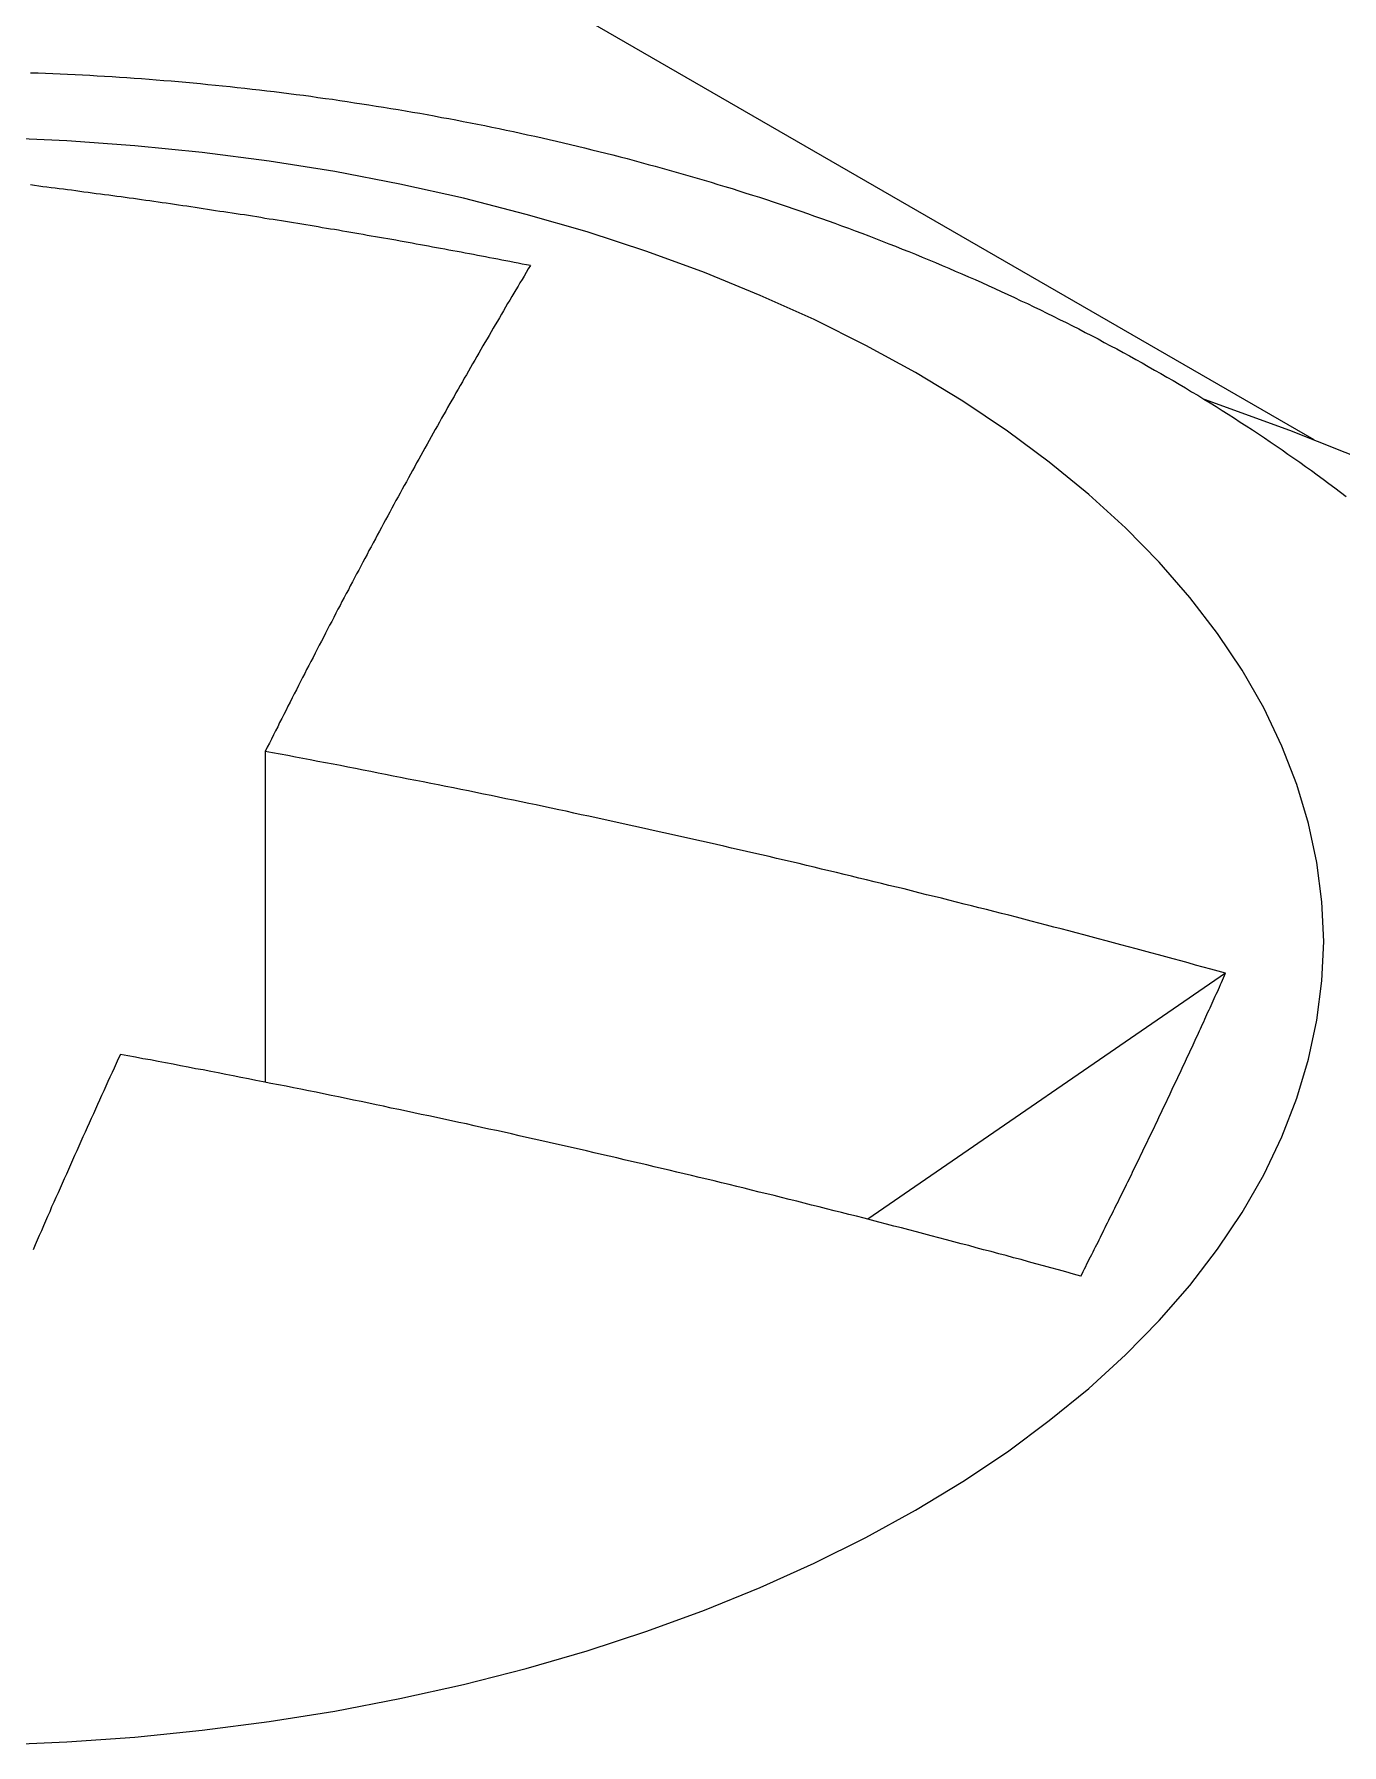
# Model space of a CAD drawing. Extents: x 3.27 to 9.48, y 3.29 to 7.63.
# Drawn here: x 9.3183 to 9.3798, y 6.6761 to 6.7565 of the extents above; entities that cross this region are included whole.
import ezdxf

# ---------------------------------------------------------------- set-up
doc = ezdxf.new("R2010")
doc.units = 0
doc.layers.add('VISIBLE_EDGES_ANSI_', color=7, linetype='CONTINUOUS')
doc.layers.add('VISIBLE_TANGENT_EDGES_ANSI', color=7, linetype='CONTINUOUS')

msp = doc.modelspace()

# ---------------------------------------------------------------- linework, layer by layer
at = {"layer": 'VISIBLE_EDGES_ANSI_'}
for p, q in [((9.378491, 6.737453), (9.295308, 6.785478)), ((9.32917, 6.722802), (9.32917, 6.707256)), ((9.374329, 6.712376), (9.357507, 6.700809))]:
    msp.add_line(p, q, dxfattribs=at)
for points in [[(9.31814, 6.75472, 0), (9.31849, 6.75471, 0), (9.31884, 6.7547, 0), (9.31918, 6.75468, 0), (9.31953, 6.75467, 0), (9.31988, 6.75465, 0), (9.32023, 6.75463, 0), (9.32058, 6.75462, 0), (9.32092, 6.7546, 0), (9.32127, 6.75458, 0), (9.32162, 6.75456, 0), (9.32197, 6.75454, 0), (9.32232, 6.75451, 0), (9.32266, 6.75449, 0), (9.32301, 6.75446, 0), (9.32336, 6.75444, 0), (9.32371, 6.75441, 0), (9.32405, 6.75439, 0), (9.3244, 6.75436, 0), (9.32475, 6.75433, 0), (9.32509, 6.7543, 0), (9.32544, 6.75427, 0), (9.32579, 6.75424, 0), (9.32613, 6.75421, 0), (9.32648, 6.75417, 0), (9.32683, 6.75414, 0), (9.32717, 6.7541, 0), (9.32752, 6.75407, 0), (9.32786, 6.75403, 0), (9.32821, 6.75399, 0), (9.32855, 6.75395, 0), (9.3289, 6.75391, 0), (9.32924, 6.75387, 0), (9.32959, 6.75383, 0), (9.32993, 6.75379, 0), (9.33028, 6.75374, 0), (9.33062, 6.7537, 0), (9.33097, 6.75366, 0), (9.33131, 6.75361, 0), (9.33165, 6.75356, 0), (9.332, 6.75351, 0), (9.33234, 6.75347, 0), (9.33268, 6.75342, 0), (9.33303, 6.75337, 0), (9.33337, 6.75331, 0), (9.33371, 6.75326, 0), (9.33405, 6.75321, 0), (9.33439, 6.75315, 0), (9.33474, 6.7531, 0), (9.33508, 6.75304, 0), (9.33542, 6.75299, 0), (9.33576, 6.75293, 0), (9.3361, 6.75287, 0), (9.33644, 6.75281, 0), (9.33678, 6.75275, 0), (9.33712, 6.75269, 0), (9.33746, 6.75262, 0), (9.3378, 6.75256, 0), (9.33814, 6.7525, 0), (9.33848, 6.75243, 0), (9.33882, 6.75237, 0), (9.33915, 6.7523, 0), (9.33949, 6.75223, 0), (9.33983, 6.75216, 0), (9.34017, 6.75209, 0), (9.3405, 6.75202, 0), (9.34084, 6.75195, 0), (9.34118, 6.75188, 0), (9.34151, 6.7518, 0), (9.34185, 6.75173, 0), (9.34219, 6.75166, 0), (9.34252, 6.75158, 0), (9.34286, 6.7515, 0), (9.34319, 6.75142, 0), (9.34353, 6.75135, 0), (9.34386, 6.75127, 0), (9.34419, 6.75118, 0), (9.34453, 6.7511, 0), (9.34486, 6.75102, 0), (9.34519, 6.75094, 0), (9.34552, 6.75085, 0), (9.34586, 6.75077, 0), (9.34619, 6.75068, 0), (9.34652, 6.75059, 0), (9.34685, 6.7505, 0), (9.34718, 6.75041, 0), (9.34751, 6.75032, 0), (9.34784, 6.75023, 0), (9.34817, 6.75014, 0), (9.3485, 6.75005, 0), (9.34883, 6.74995, 0), (9.34916, 6.74986, 0), (9.34948, 6.74976, 0), (9.34981, 6.74967, 0), (9.35014, 6.74957, 0), (9.35046, 6.74947, 0), (9.35079, 6.74937, 0), (9.35112, 6.74927, 0), (9.35144, 6.74917, 0), (9.35177, 6.74906, 0), (9.35209, 6.74896, 0), (9.35242, 6.74886, 0), (9.35274, 6.74875, 0), (9.35306, 6.74864, 0), (9.35339, 6.74854, 0), (9.35371, 6.74843, 0), (9.35403, 6.74832, 0), (9.35435, 6.74821, 0), (9.35467, 6.7481, 0), (9.355, 6.74798, 0), (9.35532, 6.74787, 0), (9.35564, 6.74776, 0), (9.35596, 6.74764, 0), (9.35627, 6.74752, 0), (9.35659, 6.74741, 0), (9.35691, 6.74729, 0), (9.35723, 6.74717, 0), (9.35755, 6.74705, 0), (9.35786, 6.74693, 0), (9.35818, 6.7468, 0), (9.35849, 6.74668, 0), (9.35881, 6.74656, 0), (9.35912, 6.74643, 0), (9.35944, 6.74631, 0), (9.35975, 6.74618, 0), (9.36006, 6.74605, 0), (9.36038, 6.74592, 0), (9.36069, 6.74579, 0), (9.361, 6.74566, 0), (9.36131, 6.74553, 0), (9.36162, 6.74539, 0), (9.36193, 6.74526, 0), (9.36224, 6.74512, 0), (9.36255, 6.74499, 0), (9.36286, 6.74485, 0), (9.36317, 6.74471, 0), (9.36348, 6.74457, 0), (9.36378, 6.74443, 0), (9.36409, 6.74429, 0), (9.3644, 6.74415, 0), (9.3647, 6.744, 0), (9.36501, 6.74386, 0), (9.36531, 6.74371, 0), (9.36562, 6.74357, 0), (9.36592, 6.74342, 0), (9.36622, 6.74327, 0), (9.36652, 6.74312, 0), (9.36683, 6.74297, 0), (9.36713, 6.74282, 0), (9.36743, 6.74267, 0), (9.36773, 6.74251, 0), (9.36803, 6.74236, 0), (9.36833, 6.7422, 0), (9.36862, 6.74204, 0), (9.36892, 6.74188, 0), (9.36922, 6.74173, 0), (9.36951, 6.74156, 0), (9.36981, 6.7414, 0), (9.37011, 6.74124, 0), (9.3704, 6.74108, 0), (9.37069, 6.74091, 0), (9.37099, 6.74074, 0), (9.37128, 6.74058, 0), (9.37157, 6.74041, 0), (9.37186, 6.74024, 0), (9.37215, 6.74007, 0), (9.37244, 6.7399, 0), (9.37273, 6.73972, 0), (9.37302, 6.73955, 0), (9.37331, 6.73937, 0), (9.3736, 6.7392, 0), (9.37388, 6.73902, 0), (9.37417, 6.73884, 0), (9.37445, 6.73866, 0), (9.37474, 6.73848, 0), (9.37502, 6.73829, 0), (9.3753, 6.73811, 0), (9.37559, 6.73792, 0), (9.37587, 6.73774, 0), (9.37615, 6.73755, 0), (9.37643, 6.73736, 0), (9.37671, 6.73717, 0), (9.37699, 6.73698, 0), (9.37726, 6.73679, 0), (9.37754, 6.73659, 0), (9.37782, 6.7364, 0), (9.37809, 6.7362, 0), (9.37837, 6.73601, 0), (9.37864, 6.73581, 0), (9.37891, 6.73561, 0), (9.37919, 6.7354, 0), (9.37946, 6.7352, 0), (9.37973, 6.735, 0), (9.38, 6.73479, 0)], [(9.34164, 6.74565, 0), (9.34145, 6.74568, 0), (9.34126, 6.74572, 0), (9.34106, 6.74576, 0), (9.34087, 6.7458, 0), (9.34068, 6.74584, 0), (9.34049, 6.74587, 0), (9.3403, 6.74591, 0), (9.34011, 6.74595, 0), (9.33992, 6.74598, 0), (9.33972, 6.74602, 0), (9.33953, 6.74606, 0), (9.33934, 6.74609, 0), (9.33915, 6.74613, 0), (9.33896, 6.74617, 0), (9.33877, 6.7462, 0), (9.33857, 6.74624, 0), (9.33838, 6.74628, 0), (9.33819, 6.74631, 0), (9.338, 6.74635, 0), (9.33781, 6.74638, 0), (9.33762, 6.74642, 0), (9.33742, 6.74645, 0), (9.33723, 6.74649, 0), (9.33704, 6.74652, 0), (9.33685, 6.74656, 0), (9.33666, 6.74659, 0), (9.33647, 6.74663, 0), (9.33627, 6.74666, 0), (9.33608, 6.7467, 0), (9.33589, 6.74673, 0), (9.3357, 6.74677, 0), (9.33551, 6.7468, 0), (9.33531, 6.74684, 0), (9.33512, 6.74687, 0), (9.33493, 6.74691, 0), (9.33474, 6.74694, 0), (9.33455, 6.74697, 0), (9.33435, 6.74701, 0), (9.33416, 6.74704, 0), (9.33397, 6.74707, 0), (9.33378, 6.74711, 0), (9.33358, 6.74714, 0), (9.33339, 6.74717, 0), (9.3332, 6.74721, 0), (9.33301, 6.74724, 0), (9.33281, 6.74727, 0), (9.33262, 6.74731, 0), (9.33243, 6.74734, 0), (9.33224, 6.74737, 0), (9.33205, 6.7474, 0), (9.33185, 6.74743, 0), (9.33166, 6.74747, 0), (9.33147, 6.7475, 0), (9.33128, 6.74753, 0), (9.33108, 6.74756, 0), (9.33089, 6.74759, 0), (9.3307, 6.74763, 0), (9.3305, 6.74766, 0), (9.33031, 6.74769, 0), (9.33012, 6.74772, 0), (9.32993, 6.74775, 0), (9.32973, 6.74778, 0), (9.32954, 6.74781, 0), (9.32935, 6.74784, 0), (9.32916, 6.74787, 0), (9.32896, 6.74791, 0), (9.32877, 6.74794, 0), (9.32858, 6.74797, 0), (9.32838, 6.748, 0), (9.32819, 6.74803, 0), (9.328, 6.74806, 0), (9.32781, 6.74809, 0), (9.32761, 6.74812, 0), (9.32742, 6.74815, 0), (9.32723, 6.74818, 0), (9.32703, 6.7482, 0), (9.32684, 6.74823, 0), (9.32665, 6.74826, 0), (9.32645, 6.74829, 0), (9.32626, 6.74832, 0), (9.32607, 6.74835, 0), (9.32588, 6.74838, 0), (9.32568, 6.74841, 0), (9.32549, 6.74844, 0), (9.3253, 6.74846, 0), (9.3251, 6.74849, 0), (9.32491, 6.74852, 0), (9.32472, 6.74855, 0), (9.32452, 6.74858, 0), (9.32433, 6.7486, 0), (9.32414, 6.74863, 0), (9.32394, 6.74866, 0), (9.32375, 6.74869, 0), (9.32356, 6.74871, 0), (9.32336, 6.74874, 0), (9.32317, 6.74877, 0), (9.32298, 6.7488, 0), (9.32278, 6.74882, 0), (9.32259, 6.74885, 0), (9.3224, 6.74888, 0), (9.3222, 6.7489, 0), (9.32201, 6.74893, 0), (9.32182, 6.74896, 0), (9.32162, 6.74898, 0), (9.32143, 6.74901, 0), (9.32123, 6.74903, 0), (9.32104, 6.74906, 0), (9.32085, 6.74909, 0), (9.32065, 6.74911, 0), (9.32046, 6.74914, 0), (9.32027, 6.74916, 0), (9.32007, 6.74919, 0), (9.31988, 6.74921, 0), (9.31968, 6.74924, 0), (9.31949, 6.74926, 0), (9.3193, 6.74929, 0), (9.3191, 6.74931, 0), (9.31891, 6.74934, 0), (9.31872, 6.74936, 0), (9.31852, 6.74939, 0), (9.31833, 6.74941, 0), (9.31813, 6.74944, 0)], [(9.34164, 6.74565, 0), (9.34154, 6.74549, 0), (9.34144, 6.74532, 0), (9.34135, 6.74516, 0), (9.34125, 6.745, 0), (9.34115, 6.74484, 0), (9.34106, 6.74468, 0), (9.34096, 6.74451, 0), (9.34086, 6.74435, 0), (9.34077, 6.74419, 0), (9.34067, 6.74402, 0), (9.34057, 6.74386, 0), (9.34047, 6.74369, 0), (9.34038, 6.74353, 0), (9.34028, 6.74336, 0), (9.34018, 6.7432, 0), (9.34009, 6.74303, 0), (9.33999, 6.74287, 0), (9.33989, 6.7427, 0), (9.3398, 6.74254, 0), (9.3397, 6.74237, 0), (9.3396, 6.7422, 0), (9.3395, 6.74204, 0), (9.33941, 6.74187, 0), (9.33931, 6.7417, 0), (9.33921, 6.74153, 0), (9.33912, 6.74137, 0), (9.33902, 6.7412, 0), (9.33892, 6.74103, 0), (9.33882, 6.74086, 0), (9.33873, 6.74069, 0), (9.33863, 6.74052, 0), (9.33853, 6.74035, 0), (9.33844, 6.74018, 0), (9.33834, 6.74001, 0), (9.33824, 6.73984, 0), (9.33814, 6.73967, 0), (9.33805, 6.7395, 0), (9.33795, 6.73933, 0), (9.33785, 6.73916, 0), (9.33775, 6.73898, 0), (9.33766, 6.73881, 0), (9.33756, 6.73864, 0), (9.33746, 6.73847, 0), (9.33737, 6.73829, 0), (9.33727, 6.73812, 0), (9.33717, 6.73795, 0), (9.33707, 6.73777, 0), (9.33698, 6.7376, 0), (9.33688, 6.73742, 0), (9.33678, 6.73725, 0), (9.33668, 6.73707, 0), (9.33659, 6.7369, 0), (9.33649, 6.73672, 0), (9.33639, 6.73655, 0), (9.33629, 6.73637, 0), (9.3362, 6.7362, 0), (9.3361, 6.73602, 0), (9.336, 6.73584, 0), (9.33591, 6.73567, 0), (9.33581, 6.73549, 0), (9.33571, 6.73531, 0), (9.33561, 6.73513, 0), (9.33552, 6.73495, 0), (9.33542, 6.73478, 0), (9.33532, 6.7346, 0), (9.33522, 6.73442, 0), (9.33513, 6.73424, 0), (9.33503, 6.73406, 0), (9.33493, 6.73388, 0), (9.33483, 6.7337, 0), (9.33474, 6.73352, 0), (9.33464, 6.73334, 0), (9.33454, 6.73316, 0), (9.33444, 6.73298, 0), (9.33435, 6.7328, 0), (9.33425, 6.73261, 0), (9.33415, 6.73243, 0), (9.33405, 6.73225, 0), (9.33396, 6.73207, 0), (9.33386, 6.73188, 0), (9.33376, 6.7317, 0), (9.33366, 6.73152, 0), (9.33357, 6.73133, 0), (9.33347, 6.73115, 0), (9.33337, 6.73097, 0), (9.33327, 6.73078, 0), (9.33317, 6.7306, 0), (9.33308, 6.73041, 0), (9.33298, 6.73023, 0), (9.33288, 6.73004, 0), (9.33278, 6.72986, 0), (9.33269, 6.72967, 0), (9.33259, 6.72949, 0), (9.33249, 6.7293, 0), (9.33239, 6.72911, 0), (9.3323, 6.72892, 0), (9.3322, 6.72874, 0), (9.3321, 6.72855, 0), (9.332, 6.72836, 0), (9.33191, 6.72817, 0), (9.33181, 6.72799, 0), (9.33171, 6.7278, 0), (9.33161, 6.72761, 0), (9.33152, 6.72742, 0), (9.33142, 6.72723, 0), (9.33132, 6.72704, 0), (9.33122, 6.72685, 0), (9.33112, 6.72666, 0), (9.33103, 6.72647, 0), (9.33093, 6.72628, 0), (9.33083, 6.72609, 0), (9.33073, 6.7259, 0), (9.33064, 6.72571, 0), (9.33054, 6.72551, 0), (9.33044, 6.72532, 0), (9.33034, 6.72513, 0), (9.33024, 6.72494, 0), (9.33015, 6.72474, 0), (9.33005, 6.72455, 0), (9.32995, 6.72436, 0), (9.32985, 6.72416, 0), (9.32976, 6.72397, 0), (9.32966, 6.72378, 0), (9.32956, 6.72358, 0), (9.32946, 6.72339, 0), (9.32937, 6.72319, 0), (9.32927, 6.723, 0), (9.32917, 6.7228, 0)], [(9.38125, 6.73635, 0), (9.37735, 6.73789, 0), (9.37333, 6.73935, 0)], [(9.37433, 6.71238, 0), (9.37398, 6.71247, 0), (9.37363, 6.71257, 0), (9.37328, 6.71267, 0), (9.37292, 6.71276, 0), (9.37257, 6.71286, 0), (9.37222, 6.71296, 0), (9.37187, 6.71305, 0), (9.37152, 6.71315, 0), (9.37117, 6.71324, 0), (9.37082, 6.71334, 0), (9.37047, 6.71343, 0), (9.37012, 6.71353, 0), (9.36976, 6.71362, 0), (9.36941, 6.71372, 0), (9.36906, 6.71381, 0), (9.36871, 6.7139, 0), (9.36836, 6.714, 0), (9.36801, 6.71409, 0), (9.36766, 6.71418, 0), (9.3673, 6.71427, 0), (9.36695, 6.71437, 0), (9.3666, 6.71446, 0), (9.36625, 6.71455, 0), (9.3659, 6.71464, 0), (9.36555, 6.71473, 0), (9.36519, 6.71483, 0), (9.36484, 6.71492, 0), (9.36449, 6.71501, 0), (9.36414, 6.7151, 0), (9.36379, 6.71519, 0), (9.36343, 6.71528, 0), (9.36308, 6.71537, 0), (9.36273, 6.71546, 0), (9.36238, 6.71554, 0), (9.36203, 6.71563, 0), (9.36167, 6.71572, 0), (9.36132, 6.71581, 0), (9.36097, 6.7159, 0), (9.36062, 6.71599, 0), (9.36026, 6.71607, 0), (9.35991, 6.71616, 0), (9.35956, 6.71625, 0), (9.35921, 6.71634, 0), (9.35886, 6.71642, 0), (9.3585, 6.71651, 0), (9.35815, 6.71659, 0), (9.3578, 6.71668, 0), (9.35745, 6.71677, 0), (9.35709, 6.71685, 0), (9.35674, 6.71694, 0), (9.35639, 6.71702, 0), (9.35603, 6.71711, 0), (9.35568, 6.71719, 0), (9.35533, 6.71727, 0), (9.35498, 6.71736, 0), (9.35462, 6.71744, 0), (9.35427, 6.71753, 0), (9.35392, 6.71761, 0), (9.35357, 6.71769, 0), (9.35321, 6.71777, 0), (9.35286, 6.71786, 0), (9.35251, 6.71794, 0), (9.35215, 6.71802, 0), (9.3518, 6.7181, 0), (9.35145, 6.71818, 0), (9.3511, 6.71826, 0), (9.35074, 6.71835, 0), (9.35039, 6.71843, 0), (9.35004, 6.71851, 0), (9.34968, 6.71859, 0), (9.34933, 6.71867, 0), (9.34898, 6.71875, 0), (9.34862, 6.71883, 0), (9.34827, 6.7189, 0), (9.34792, 6.71898, 0), (9.34756, 6.71906, 0), (9.34721, 6.71914, 0), (9.34686, 6.71922, 0), (9.3465, 6.7193, 0), (9.34615, 6.71937, 0), (9.3458, 6.71945, 0), (9.34544, 6.71953, 0), (9.34509, 6.71961, 0), (9.34474, 6.71968, 0), (9.34438, 6.71976, 0), (9.34403, 6.71983, 0), (9.34368, 6.71991, 0), (9.34332, 6.71999, 0), (9.34297, 6.72006, 0), (9.34262, 6.72014, 0), (9.34226, 6.72021, 0), (9.34191, 6.72029, 0), (9.34156, 6.72036, 0), (9.3412, 6.72043, 0), (9.34085, 6.72051, 0), (9.34049, 6.72058, 0), (9.34014, 6.72065, 0), (9.33979, 6.72073, 0), (9.33943, 6.7208, 0), (9.33908, 6.72087, 0), (9.33873, 6.72095, 0), (9.33837, 6.72102, 0), (9.33802, 6.72109, 0), (9.33766, 6.72116, 0), (9.33731, 6.72123, 0), (9.33696, 6.7213, 0), (9.3366, 6.72137, 0), (9.33625, 6.72144, 0), (9.3359, 6.72151, 0), (9.33554, 6.72158, 0), (9.33519, 6.72165, 0), (9.33483, 6.72172, 0), (9.33448, 6.72179, 0), (9.33413, 6.72186, 0), (9.33377, 6.72193, 0), (9.33342, 6.722, 0), (9.33306, 6.72207, 0), (9.33271, 6.72214, 0), (9.33236, 6.7222, 0), (9.332, 6.72227, 0), (9.33165, 6.72234, 0), (9.33129, 6.72241, 0), (9.33094, 6.72247, 0), (9.33059, 6.72254, 0), (9.33023, 6.72261, 0), (9.32988, 6.72267, 0), (9.32952, 6.72274, 0), (9.32917, 6.7228, 0)], [(9.36752, 6.69813, 0), (9.36758, 6.69825, 0), (9.36763, 6.69836, 0), (9.36769, 6.69848, 0), (9.36775, 6.69859, 0), (9.36781, 6.69871, 0), (9.36787, 6.69882, 0), (9.36792, 6.69894, 0), (9.36798, 6.69905, 0), (9.36804, 6.69916, 0), (9.3681, 6.69928, 0), (9.36815, 6.69939, 0), (9.36821, 6.69951, 0), (9.36827, 6.69962, 0), (9.36833, 6.69973, 0), (9.36838, 6.69985, 0), (9.36844, 6.69996, 0), (9.3685, 6.70008, 0), (9.36855, 6.70019, 0), (9.36861, 6.7003, 0), (9.36867, 6.70042, 0), (9.36872, 6.70053, 0), (9.36878, 6.70064, 0), (9.36884, 6.70076, 0), (9.36889, 6.70087, 0), (9.36895, 6.70099, 0), (9.36901, 6.7011, 0), (9.36906, 6.70121, 0), (9.36912, 6.70133, 0), (9.36917, 6.70144, 0), (9.36923, 6.70155, 0), (9.36929, 6.70166, 0), (9.36934, 6.70178, 0), (9.3694, 6.70189, 0), (9.36945, 6.702, 0), (9.36951, 6.70212, 0), (9.36956, 6.70223, 0), (9.36962, 6.70234, 0), (9.36967, 6.70245, 0), (9.36973, 6.70257, 0), (9.36979, 6.70268, 0), (9.36984, 6.70279, 0), (9.3699, 6.7029, 0), (9.36995, 6.70302, 0), (9.37, 6.70313, 0), (9.37006, 6.70324, 0), (9.37011, 6.70335, 0), (9.37017, 6.70347, 0), (9.37022, 6.70358, 0), (9.37028, 6.70369, 0), (9.37033, 6.7038, 0), (9.37039, 6.70392, 0), (9.37044, 6.70403, 0), (9.37049, 6.70414, 0), (9.37055, 6.70425, 0), (9.3706, 6.70436, 0), (9.37066, 6.70447, 0), (9.37071, 6.70459, 0), (9.37076, 6.7047, 0), (9.37082, 6.70481, 0), (9.37087, 6.70492, 0), (9.37093, 6.70503, 0), (9.37098, 6.70514, 0), (9.37103, 6.70526, 0), (9.37109, 6.70537, 0), (9.37114, 6.70548, 0), (9.37119, 6.70559, 0), (9.37124, 6.7057, 0), (9.3713, 6.70581, 0), (9.37135, 6.70592, 0), (9.3714, 6.70603, 0), (9.37146, 6.70614, 0), (9.37151, 6.70626, 0), (9.37156, 6.70637, 0), (9.37161, 6.70648, 0), (9.37167, 6.70659, 0), (9.37172, 6.7067, 0), (9.37177, 6.70681, 0), (9.37182, 6.70692, 0), (9.37187, 6.70703, 0), (9.37193, 6.70714, 0), (9.37198, 6.70725, 0), (9.37203, 6.70736, 0), (9.37208, 6.70747, 0), (9.37213, 6.70758, 0), (9.37219, 6.70769, 0), (9.37224, 6.7078, 0), (9.37229, 6.70791, 0), (9.37234, 6.70802, 0), (9.37239, 6.70813, 0), (9.37244, 6.70824, 0), (9.37249, 6.70835, 0), (9.37254, 6.70846, 0), (9.3726, 6.70857, 0), (9.37265, 6.70868, 0), (9.3727, 6.70879, 0), (9.37275, 6.7089, 0), (9.3728, 6.70901, 0), (9.37285, 6.70912, 0), (9.3729, 6.70923, 0), (9.37295, 6.70934, 0), (9.373, 6.70945, 0), (9.37305, 6.70956, 0), (9.3731, 6.70967, 0), (9.37315, 6.70977, 0), (9.3732, 6.70988, 0), (9.37325, 6.70999, 0), (9.3733, 6.7101, 0), (9.37335, 6.71021, 0), (9.3734, 6.71032, 0), (9.37345, 6.71043, 0), (9.3735, 6.71054, 0), (9.37355, 6.71065, 0), (9.3736, 6.71075, 0), (9.37365, 6.71086, 0), (9.3737, 6.71097, 0), (9.37375, 6.71108, 0), (9.37379, 6.71119, 0), (9.37384, 6.7113, 0), (9.37389, 6.7114, 0), (9.37394, 6.71151, 0), (9.37399, 6.71162, 0), (9.37404, 6.71173, 0), (9.37409, 6.71184, 0), (9.37414, 6.71194, 0), (9.37418, 6.71205, 0), (9.37423, 6.71216, 0), (9.37428, 6.71227, 0), (9.37433, 6.71238, 0)], [(9.32236, 6.70856, 0), (9.32226, 6.70835, 0), (9.32216, 6.70813, 0), (9.32207, 6.70792, 0), (9.32197, 6.70771, 0), (9.32187, 6.70749, 0), (9.32177, 6.70728, 0), (9.32167, 6.70706, 0), (9.32158, 6.70685, 0), (9.32148, 6.70663, 0), (9.32138, 6.70641, 0), (9.32128, 6.7062, 0), (9.32119, 6.70598, 0), (9.32109, 6.70577, 0), (9.32099, 6.70555, 0), (9.32089, 6.70533, 0), (9.3208, 6.70512, 0), (9.3207, 6.7049, 0), (9.3206, 6.70468, 0), (9.3205, 6.70446, 0), (9.3204, 6.70424, 0), (9.32031, 6.70403, 0), (9.32021, 6.70381, 0), (9.32011, 6.70359, 0), (9.32001, 6.70337, 0), (9.31992, 6.70315, 0), (9.31982, 6.70293, 0), (9.31972, 6.70271, 0), (9.31962, 6.70249, 0), (9.31953, 6.70227, 0), (9.31943, 6.70205, 0), (9.31933, 6.70183, 0), (9.31923, 6.70161, 0), (9.31913, 6.70139, 0), (9.31904, 6.70116, 0), (9.31894, 6.70094, 0), (9.31884, 6.70072, 0), (9.31874, 6.7005, 0), (9.31865, 6.70027, 0), (9.31855, 6.70005, 0), (9.31845, 6.69983, 0), (9.31835, 6.69961, 0), (9.31826, 6.69938, 0)], [(9.36752, 6.69813, 0), (9.36717, 6.69823, 0), (9.36682, 6.69833, 0), (9.36647, 6.69843, 0), (9.36611, 6.69852, 0), (9.36576, 6.69862, 0), (9.36541, 6.69871, 0), (9.36506, 6.69881, 0), (9.36471, 6.69891, 0), (9.36436, 6.699, 0), (9.36401, 6.6991, 0), (9.36366, 6.69919, 0), (9.3633, 6.69929, 0), (9.36295, 6.69938, 0), (9.3626, 6.69947, 0), (9.36225, 6.69957, 0), (9.3619, 6.69966, 0), (9.36155, 6.69975, 0), (9.3612, 6.69985, 0), (9.36084, 6.69994, 0), (9.36049, 6.70003, 0), (9.36014, 6.70013, 0), (9.35979, 6.70022, 0), (9.35944, 6.70031, 0), (9.35909, 6.7004, 0), (9.35873, 6.70049, 0), (9.35838, 6.70058, 0), (9.35803, 6.70067, 0), (9.35768, 6.70076, 0), (9.35733, 6.70086, 0), (9.35698, 6.70095, 0), (9.35662, 6.70103, 0), (9.35627, 6.70112, 0), (9.35592, 6.70121, 0), (9.35557, 6.7013, 0), (9.35522, 6.70139, 0), (9.35486, 6.70148, 0), (9.35451, 6.70157, 0), (9.35416, 6.70166, 0), (9.35381, 6.70174, 0), (9.35345, 6.70183, 0), (9.3531, 6.70192, 0), (9.35275, 6.70201, 0), (9.3524, 6.70209, 0), (9.35204, 6.70218, 0), (9.35169, 6.70227, 0), (9.35134, 6.70235, 0), (9.35099, 6.70244, 0), (9.35063, 6.70252, 0), (9.35028, 6.70261, 0), (9.34993, 6.70269, 0), (9.34958, 6.70278, 0), (9.34922, 6.70286, 0), (9.34887, 6.70295, 0), (9.34852, 6.70303, 0), (9.34817, 6.70312, 0), (9.34781, 6.7032, 0), (9.34746, 6.70328, 0), (9.34711, 6.70337, 0), (9.34675, 6.70345, 0), (9.3464, 6.70353, 0), (9.34605, 6.70361, 0), (9.3457, 6.7037, 0), (9.34534, 6.70378, 0), (9.34499, 6.70386, 0), (9.34464, 6.70394, 0), (9.34428, 6.70402, 0), (9.34393, 6.7041, 0), (9.34358, 6.70418, 0), (9.34323, 6.70426, 0), (9.34287, 6.70434, 0), (9.34252, 6.70442, 0), (9.34217, 6.7045, 0), (9.34181, 6.70458, 0), (9.34146, 6.70466, 0), (9.34111, 6.70474, 0), (9.34075, 6.70482, 0), (9.3404, 6.7049, 0), (9.34005, 6.70498, 0), (9.33969, 6.70505, 0), (9.33934, 6.70513, 0), (9.33899, 6.70521, 0), (9.33863, 6.70529, 0), (9.33828, 6.70536, 0), (9.33793, 6.70544, 0), (9.33757, 6.70552, 0), (9.33722, 6.70559, 0), (9.33687, 6.70567, 0), (9.33651, 6.70574, 0), (9.33616, 6.70582, 0), (9.33581, 6.70589, 0), (9.33545, 6.70597, 0), (9.3351, 6.70604, 0), (9.33474, 6.70612, 0), (9.33439, 6.70619, 0), (9.33404, 6.70627, 0), (9.33368, 6.70634, 0), (9.33333, 6.70641, 0), (9.33298, 6.70649, 0), (9.33262, 6.70656, 0), (9.33227, 6.70663, 0), (9.33191, 6.7067, 0), (9.33156, 6.70678, 0), (9.33121, 6.70685, 0), (9.33085, 6.70692, 0), (9.3305, 6.70699, 0), (9.33015, 6.70706, 0), (9.32979, 6.70713, 0), (9.32944, 6.7072, 0), (9.32908, 6.70727, 0), (9.32873, 6.70734, 0), (9.32838, 6.70741, 0), (9.32802, 6.70748, 0), (9.32767, 6.70755, 0), (9.32732, 6.70762, 0), (9.32696, 6.70769, 0), (9.32661, 6.70776, 0), (9.32625, 6.70783, 0), (9.3259, 6.70789, 0), (9.32555, 6.70796, 0), (9.32519, 6.70803, 0), (9.32484, 6.7081, 0), (9.32448, 6.70816, 0), (9.32413, 6.70823, 0), (9.32378, 6.7083, 0), (9.32342, 6.70836, 0), (9.32307, 6.70843, 0), (9.32271, 6.70849, 0), (9.32236, 6.70856, 0)]]:
    msp.add_polyline3d(points, dxfattribs=at)
at = {"layer": 'VISIBLE_TANGENT_EDGES_ANSI'}
for points in [[(9.37894, 6.71387, 0), (9.37886, 6.71573, 0), (9.37862, 6.71758, 0), (9.37823, 6.71942, 0), (9.37768, 6.72125, 0), (9.37697, 6.72306, 0), (9.37612, 6.72485, 0), (9.37511, 6.72662, 0), (9.37395, 6.72835, 0), (9.37265, 6.73004, 0), (9.3712, 6.7317, 0), (9.36962, 6.73332, 0), (9.3679, 6.73489, 0), (9.36604, 6.7364, 0), (9.36407, 6.73787, 0), (9.36197, 6.73927, 0), (9.35975, 6.74062, 0), (9.35742, 6.7419, 0), (9.35499, 6.74311, 0), (9.35245, 6.74425, 0), (9.34982, 6.74532, 0), (9.34711, 6.74631, 0), (9.34431, 6.74723, 0), (9.34144, 6.74806, 0), (9.3385, 6.74882, 0), (9.3355, 6.74948, 0), (9.33245, 6.75007, 0), (9.32935, 6.75056, 0), (9.32621, 6.75097, 0), (9.32304, 6.75128, 0), (9.31985, 6.75151, 0), (9.31664, 6.75165, 0)], [(9.31664, 6.6761, 0), (9.31985, 6.67624, 0), (9.32304, 6.67646, 0), (9.32621, 6.67678, 0), (9.32935, 6.67719, 0), (9.33245, 6.67768, 0), (9.3355, 6.67827, 0), (9.3385, 6.67893, 0), (9.34144, 6.67969, 0), (9.34431, 6.68052, 0), (9.34711, 6.68144, 0), (9.34982, 6.68243, 0), (9.35245, 6.6835, 0), (9.35499, 6.68464, 0), (9.35742, 6.68585, 0), (9.35975, 6.68713, 0), (9.36197, 6.68848, 0), (9.36407, 6.68988, 0), (9.36604, 6.69135, 0), (9.3679, 6.69286, 0), (9.36962, 6.69443, 0), (9.3712, 6.69605, 0), (9.37265, 6.6977, 0), (9.37395, 6.6994, 0), (9.37511, 6.70113, 0), (9.37612, 6.7029, 0), (9.37697, 6.70469, 0), (9.37768, 6.7065, 0), (9.37823, 6.70833, 0), (9.37862, 6.71017, 0), (9.37886, 6.71202, 0), (9.37894, 6.71387, 0)]]:
    msp.add_polyline3d(points, dxfattribs=at)

doc.saveas('drawing.dxf')
